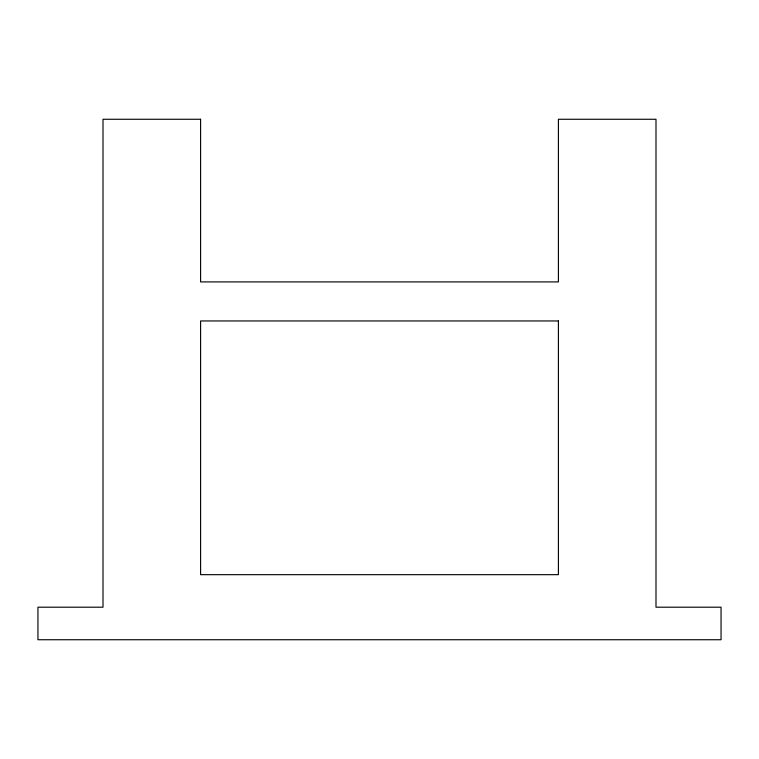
<?xml version="1.0" encoding="UTF-8"?>
<svg xmlns="http://www.w3.org/2000/svg" width="759" height="759" viewBox="0 0 759 759"><rect width="100%" height="100%" fill="white"/><g stroke="black" fill="none" stroke-linecap="round" stroke-linejoin="round"><path stroke-width="1.14" d="M200.594 119.267L103.006 119.267L103.006 607.2L37.95 607.2L37.95 639.733L721.05 639.733L721.05 607.2L655.994 607.2L655.994 119.267L558.406 119.267L558.406 281.912L200.594 281.912L200.594 119.267M558.406 320.953L200.594 320.953L200.594 574.667L558.406 574.667L558.406 320.953"/></g></svg>
